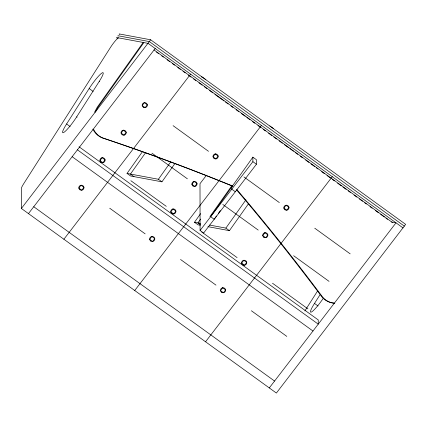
<?xml version="1.0" encoding="UTF-8"?>
<svg xmlns="http://www.w3.org/2000/svg" width="427" height="427" viewBox="0 0 427 427"><rect width="100%" height="100%" fill="white"/><g stroke="black" fill="none" stroke-linecap="round" stroke-linejoin="round"><path stroke-width="0.64" d="M94.639 112.087L97.18 107.321L143.178 42.46M95.322 112.21L97.868 107.449L143.867 42.588M66.591 123.974L89.158 88.538A15.148 2.162 -54.1 0 1 101.717 73.166A15.148 2.162 -54.1 0 1 99.235 81.424L76.673 116.865A15.148 2.162 -54.1 0 1 64.109 132.231A15.148 2.162 -54.1 0 1 66.591 123.974L70.135 126.536M304.878 310.909L317.757 290.675M323.127 298.516A15.148 2.162 -54.1 0 1 311.593 311.95A15.148 2.162 -54.1 0 1 314.502 303.421L320.143 294.561M150.656 39.786L21.387 208.477L276.376 393.053L405.65 224.356L150.656 39.786L119.314 33.952A9.938 0.662 35.3 0 0 119.496 34.464M175.049 163.36L161.945 181.827L130.566 175.983L127.027 173.421L142.773 151.217M145.815 152.391L130.448 174.061L133.993 176.623M127.027 173.421L158.406 179.265L170.736 161.881M200.322 225.248L198.037 224.821L194.493 222.259L200.642 213.591M200.615 219.094L197.92 222.894L200.45 224.725M232.886 186.289L231.76 185.841L209.961 216.58L210.644 216.708L252.88 157.157L256.419 159.719L256.43 164.24L203.626 233.03L200.087 230.468L200.001 183.669L206.503 175.203M216.489 216.025L214.189 219.27L210.644 216.708M218.41 213.319L220.332 210.607M209.62 225.072L225.872 228.098L245.909 199.852M207.96 226.668L229.416 230.665L248.679 203.503M28.47 213.607L155.193 48.507M63.885 239.243L190.607 74.143M134.713 290.515L261.436 125.41M200.087 230.468L252.885 161.673L252.88 157.157M205.547 341.781L332.27 176.682M269.293 387.924L396.016 222.825L391.442 221.976M201.24 76.871L202.334 77.073L205.878 79.641M194.493 222.259L200.519 223.38M232.443 185.969C189.743 168.532 146.456 152.535 102.699 137.937A17.667 17.448 -79.5 0 1 93.55 129.248M269.8 125.912L273.344 128.474M404.374 226.155L149.381 41.584L118.039 35.745A9.938 0.662 35.3 0 0 118.033 36.044M403.099 227.954L148.11 43.378L116.768 37.544A9.938 0.662 35.3 0 0 117.574 38.654M153.96 49.895L392.482 222.547M156.458 52.073L158.588 53.615M161.774 55.921L163.365 57.074M167.085 59.764L169.743 61.691M172.396 63.612L174.52 65.15M177.712 67.455L180.365 69.377M183.023 71.304L185.147 72.841M188.334 75.147L190.992 77.068M193.644 78.99L195.774 80.532M198.961 82.838L202.147 85.144M204.271 86.681L206.93 88.608M209.582 90.529L212.769 92.835M214.898 94.372L217.551 96.294M217.855 96.518L222.334 99.758M222.862 100.142L223.929 100.911M225.52 102.064L228.178 103.985M230.831 105.907L232.961 107.449M236.147 109.755L238.8 111.677M241.458 113.598L245.178 116.293M246.769 117.446L249.955 119.752M252.613 121.674L254.738 123.211M257.924 125.522L260.582 127.443M263.24 129.365L265.364 130.902M268.551 133.208L270.147 134.366M270.675 134.751L271.737 135.519M273.862 137.056L276.52 138.978M279.173 140.899L282.364 143.21M284.489 144.748L286.613 146.285M286.843 146.45L288.358 147.55M289.8 148.591L293.52 151.281M295.11 152.439L297.768 154.36M300.427 156.282L302.551 157.819M305.737 160.125L308.924 162.436M311.048 163.973L314.768 166.663M316.359 167.816L317.955 168.969M321.675 171.665L324.328 173.586M326.986 175.508L330.172 177.813M332.297 179.356L334.421 180.893M337.613 183.199L341.328 185.889M342.924 187.042L346.11 189.353M348.235 190.89L350.359 192.428M354.079 195.118L356.737 197.044M359.39 198.966L362.576 201.272M364.706 202.809L366.297 203.962M370.017 206.657L372.141 208.195M375.328 210.5L378.514 212.806M380.638 214.343L384.359 217.039M385.955 218.192L387.545 219.345M252.885 161.673L256.43 164.24M173.09 125.671L208.509 151.307M243.924 176.943L279.338 202.574M314.752 228.21L350.172 253.846M99.235 81.424L99.678 81.744M232.203 186.161L231.76 185.841C189.06 168.403 145.772 152.407 102.016 137.809A17.667 17.448 -79.5 0 1 92.867 129.119M235.309 191.755L231.765 189.193L231.76 185.238M89.158 88.538L93.139 91.421M151.969 153.186L187.389 178.822M222.803 204.458L258.218 230.094M293.632 255.73L329.052 281.361M76.673 116.865L77.116 117.185M158.406 179.265L161.945 181.827M225.872 228.098L229.416 230.665M314.502 303.421L318.046 305.983M130.849 180.706L166.268 206.337M201.683 231.973L237.097 257.609M272.511 283.245L307.931 308.881M79.038 146.781L318.243 319.93L318.248 324.146L77.426 149.824M72.142 156.704L312.97 331.021M109.728 208.221L145.148 233.857M180.562 259.493L215.977 285.124M251.391 310.76L286.811 336.396M33.749 206.727L274.572 381.044M236.846 189.545C266.635 224.479 295.254 260.411 322.727 297.203A17.667 17.448 -79.5 0 0 334.789 303.25M236.59 189.919C266.224 224.698 294.705 260.465 322.043 297.075A17.667 17.448 -79.5 0 0 334.101 303.122M21.387 208.477L21.35 188.531A8.834 1.265 -54.1 0 1 23.693 183.727L110.641 47.162A8.834 1.265 -54.1 0 1 118.679 37.902M81.023 185.233L78.84 188.077L81.77 190.196L83.954 187.352L81.023 185.233M102.144 157.712L99.961 160.557L102.891 162.676L105.074 159.831L102.144 157.712M123.264 130.198L121.087 133.043L124.011 135.162L126.195 132.317L123.264 130.198M144.385 102.683L142.207 105.522L145.132 107.647L147.315 104.802L144.385 102.683M151.857 236.499L149.674 239.344L152.604 241.463L154.782 238.624L151.857 236.499M172.978 208.984L170.795 211.829L173.725 213.948L175.903 211.103L172.978 208.984M194.098 181.47L191.915 184.315L194.845 186.434L197.028 183.589L194.098 181.47M215.219 153.95L213.036 156.794L215.966 158.913L218.149 156.068L215.219 153.95M222.686 287.771L220.503 290.616L223.433 292.735L225.616 289.89L222.686 287.771M243.806 260.256L241.623 263.101L244.554 265.22L246.737 262.375L243.806 260.256M264.927 232.736L262.744 235.581L265.674 237.7L267.857 234.855L264.927 232.736M286.047 205.222L283.864 208.066L286.795 210.185L288.978 207.341L286.047 205.222M284.98 209.785A2.583 2.509 -0.1 0 0 288.999 207.88A2.583 2.509 -0.1 0 0 285.289 205.451A2.583 2.509 -0.1 0 0 284.98 209.785M214.146 158.513A2.583 2.509 -0.1 0 0 218.165 156.608A2.583 2.509 -0.1 0 0 214.455 154.179A2.583 2.509 -0.1 0 0 214.146 158.513M143.317 107.241A2.583 2.509 -0.1 0 0 147.336 105.336A2.583 2.509 -0.1 0 0 143.627 102.907A2.583 2.509 -0.1 0 0 143.317 107.241M122.197 134.761A2.583 2.509 -0.1 0 0 126.216 132.856A2.583 2.509 -0.1 0 0 122.506 130.427A2.583 2.509 -0.1 0 0 122.197 134.761M193.025 186.028A2.583 2.509 -0.1 0 0 197.044 184.122A2.583 2.509 -0.1 0 0 193.335 181.694A2.583 2.509 -0.1 0 0 193.025 186.028M263.859 237.3A2.583 2.509 -0.1 0 0 267.878 235.394A2.583 2.509 -0.1 0 0 264.169 232.966A2.583 2.509 -0.1 0 0 263.859 237.3M101.076 162.276A2.583 2.509 -0.1 0 0 105.095 160.371A2.583 2.509 -0.1 0 0 101.386 157.942A2.583 2.509 -0.1 0 0 101.076 162.276M171.905 213.548A2.583 2.509 -0.1 0 0 175.924 211.643A2.583 2.509 -0.1 0 0 172.214 209.214A2.583 2.509 -0.1 0 0 171.905 213.548M242.739 264.815A2.583 2.509 -0.1 0 0 246.758 262.909A2.583 2.509 -0.1 0 0 243.048 260.481A2.583 2.509 -0.1 0 0 242.739 264.815M221.618 292.335A2.583 2.509 -0.1 0 0 225.637 290.429A2.583 2.509 -0.1 0 0 221.928 288.001A2.583 2.509 -0.1 0 0 221.618 292.335M150.784 241.063A2.583 2.509 -0.1 0 0 154.804 239.157A2.583 2.509 -0.1 0 0 151.094 236.729A2.583 2.509 -0.1 0 0 150.784 241.063M79.956 189.791A2.583 2.509 -0.1 0 0 83.975 187.885A2.583 2.509 -0.1 0 0 80.265 185.462A2.583 2.509 -0.1 0 0 79.956 189.791"/></g></svg>
